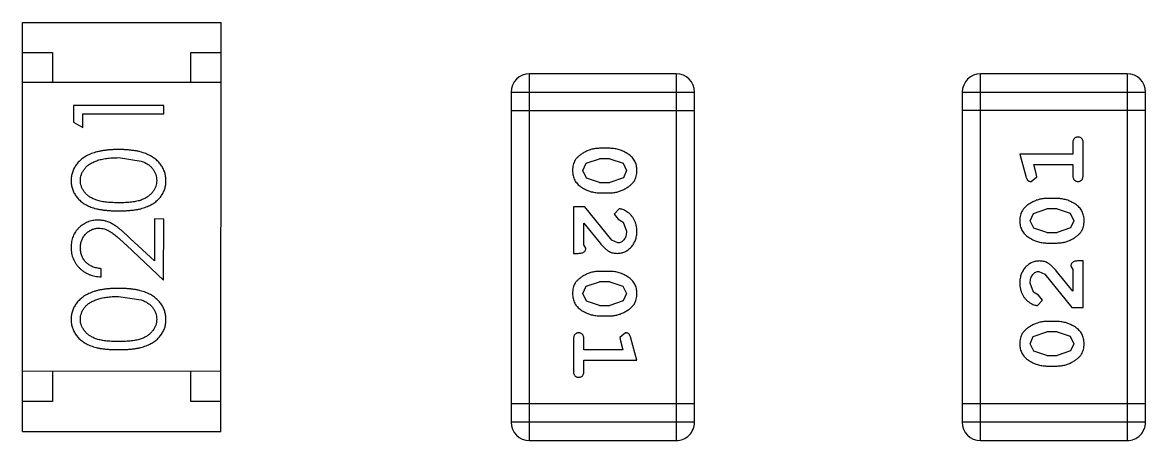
# Model space of a CAD drawing. Header units: inches. Extents: x -29 to 164, y -51 to 83.
# Drawn here: x 136.654 to 138.521, y 35.916 to 36.611 of the extents above; entities that cross this region are included whole.
import ezdxf

# ---------------------------------------------------------------- set-up
doc = ezdxf.new("R2010")
doc.units = ezdxf.units.IN
doc.header["$LTSCALE"] = 1.21
doc.header["$MEASUREMENT"] = 0
doc.layers.get('0').update_dxf_attribs({"linetype": 'CONTINUOUS'})

msp = doc.modelspace()

# ---------------------------------------------------------------- linework, layer by layer
at = {"color": 7, "linetype": 'Continuous'}
for p, q in [((136.6537, 35.9309), (136.6538, 36.6109)), ((136.6538, 36.6109), (136.9838, 36.6108)), ((136.9837, 35.9308), (136.9838, 36.6108)), ((136.6538, 36.5609), (136.7038, 36.5608)), ((136.7038, 36.5608), (136.7038, 36.5108)), ((136.9338, 36.5108), (136.9338, 36.5608)), ((136.9338, 36.5608), (136.9838, 36.5608)), ((136.9838, 36.5108), (136.6538, 36.5109)), ((137.4967, 35.9159), (137.4968, 36.5255)), ((137.7407, 36.5255), (137.4968, 36.5255)), ((137.7407, 36.5255), (137.7405, 35.9159)), ((138.2466, 35.9159), (138.2468, 36.5255)), ((138.4906, 36.5254), (138.2468, 36.5255)), ((138.4906, 36.5254), (138.4905, 35.9158)), ((137.4663, 36.495), (137.4662, 35.9464)), ((137.4663, 36.495), (137.7711, 36.495)), ((137.771, 35.9463), (137.7711, 36.495)), ((138.2163, 36.495), (138.2162, 35.9463)), ((138.2163, 36.495), (138.5211, 36.4949)), ((138.521, 35.9463), (138.5211, 36.4949)), ((136.7385, 36.4726), (136.7385, 36.4449)), ((136.8885, 36.4726), (136.7385, 36.4726)), ((136.8885, 36.4591), (136.8885, 36.4726)), ((136.7539, 36.4361), (136.7539, 36.4592)), ((136.7539, 36.4592), (136.8885, 36.4591)), ((137.4663, 36.4646), (137.7711, 36.4645)), ((138.5211, 36.4644), (138.2163, 36.4645)), ((136.7385, 36.4449), (136.7539, 36.4361)), ((137.6307, 36.4016), (137.613, 36.4016)), ((138.4001, 36.4094), (138.4001, 36.3921)), ((138.4174, 36.3575), (138.4174, 36.4094)), ((136.8135, 36.3861), (136.8512, 36.3804)), ((137.591, 36.3767), (137.6133, 36.3843)), ((137.6305, 36.3843), (137.6133, 36.3843)), ((137.6305, 36.3843), (137.6523, 36.377)), ((137.6523, 36.377), (137.6581, 36.3647)), ((138.312, 36.3921), (138.3219, 36.3555)), ((138.4001, 36.3921), (138.312, 36.3921)), ((137.5857, 36.3645), (137.591, 36.3767)), ((137.5915, 36.3522), (137.5857, 36.3645)), ((137.6581, 36.3647), (137.6528, 36.3525)), ((138.3393, 36.3598), (138.3351, 36.3748)), ((138.3351, 36.3748), (138.4001, 36.3748)), ((138.3403, 36.3544), (138.3393, 36.3598)), ((138.4001, 36.3748), (138.4001, 36.3575)), ((137.6133, 36.345), (137.5915, 36.3522)), ((137.6133, 36.345), (137.6305, 36.345)), ((137.6528, 36.3525), (137.6305, 36.345)), ((138.3311, 36.3465), (138.3403, 36.3544)), ((137.613, 36.3277), (137.6307, 36.3277)), ((137.5699, 36.3041), (137.5699, 36.227)), ((137.5888, 36.3041), (137.5699, 36.3041)), ((137.6338, 36.2491), (137.5888, 36.3041)), ((138.3744, 36.3182), (138.3566, 36.3182)), ((136.8731, 36.2842), (136.8731, 36.2144)), ((136.8885, 36.2841), (136.8731, 36.2842)), ((136.8884, 36.1822), (136.8885, 36.2841)), ((137.646, 36.3009), (137.6376, 36.2921)), ((137.6376, 36.2921), (137.6441, 36.2836)), ((137.6441, 36.2836), (137.6526, 36.2786)), ((138.3293, 36.2812), (138.3346, 36.2933)), ((138.3346, 36.2933), (138.3569, 36.3009)), ((138.3741, 36.3009), (138.3569, 36.3009)), ((138.3741, 36.3009), (138.3959, 36.2936)), ((138.3959, 36.2936), (138.4017, 36.2813)), ((137.5872, 36.2412), (137.5872, 36.2773)), ((137.5872, 36.2773), (137.6143, 36.2438)), ((137.6526, 36.2786), (137.658, 36.2638)), ((138.3351, 36.2688), (138.3293, 36.2812)), ((138.3569, 36.2615), (138.3351, 36.2688)), ((138.3964, 36.2692), (138.3741, 36.2615)), ((138.4017, 36.2813), (138.3964, 36.2692)), ((136.8731, 36.2144), (136.833, 36.2519)), ((137.6435, 36.2443), (137.6338, 36.2491)), ((138.3569, 36.2615), (138.3741, 36.2615)), ((136.8264, 36.2404), (136.8884, 36.1822)), ((137.5904, 36.2356), (137.5872, 36.2412)), ((138.3566, 36.2442), (138.3743, 36.2442)), ((137.5699, 36.227), (137.5778, 36.227)), ((138.4174, 36.2143), (138.4095, 36.2143)), ((138.4174, 36.1372), (138.4174, 36.2143)), ((136.7846, 36.188), (136.7846, 36.2015)), ((137.6307, 36.1971), (137.613, 36.1971)), ((138.3438, 36.197), (138.3535, 36.1923)), ((138.3535, 36.1923), (138.3985, 36.1372)), ((138.4001, 36.164), (138.373, 36.1976)), ((138.3969, 36.2057), (138.4001, 36.2002)), ((138.4001, 36.2002), (138.4001, 36.164)), ((137.5856, 36.16), (137.5909, 36.1722)), ((137.5909, 36.1722), (137.6132, 36.1798)), ((137.6304, 36.1798), (137.6132, 36.1798)), ((137.6304, 36.1798), (137.6522, 36.1725)), ((137.6522, 36.1725), (137.658, 36.1602)), ((138.3347, 36.1627), (138.3293, 36.1775)), ((136.8134, 36.1553), (136.8511, 36.1496)), ((137.5914, 36.1477), (137.5856, 36.16)), ((137.658, 36.1602), (137.6527, 36.148)), ((138.3432, 36.1577), (138.3347, 36.1627)), ((138.3497, 36.1492), (138.3432, 36.1577)), ((137.6132, 36.1405), (137.5914, 36.1477)), ((137.6132, 36.1405), (137.6304, 36.1405)), ((137.6527, 36.148), (137.6304, 36.1405)), ((138.3413, 36.1404), (138.3497, 36.1492)), ((138.3985, 36.1372), (138.4174, 36.1372)), ((137.6129, 36.1232), (137.6307, 36.1232)), ((138.3743, 36.1137), (138.3566, 36.1137)), ((137.5699, 36.0838), (137.5699, 36.0319)), ((137.5872, 36.0665), (137.5872, 36.0838)), ((137.6562, 36.0948), (137.647, 36.0869)), ((137.647, 36.0869), (137.648, 36.0815)), ((137.648, 36.0815), (137.6522, 36.0665)), ((137.6753, 36.0492), (137.6654, 36.0858)), ((138.3293, 36.0766), (138.3345, 36.0888)), ((138.3345, 36.0888), (138.3568, 36.0963)), ((138.374, 36.0963), (138.3568, 36.0963)), ((138.374, 36.0963), (138.3958, 36.0891)), ((138.3958, 36.0891), (138.4016, 36.0768)), ((137.6522, 36.0665), (137.5872, 36.0665)), ((138.3351, 36.0643), (138.3293, 36.0766)), ((138.3568, 36.057), (138.3351, 36.0643)), ((138.3963, 36.0647), (138.374, 36.057)), ((138.4016, 36.0768), (138.3963, 36.0647)), ((137.5872, 36.0319), (137.5872, 36.0492)), ((137.5872, 36.0492), (137.6753, 36.0492)), ((138.3568, 36.057), (138.374, 36.057)), ((136.9837, 36.0308), (136.6537, 36.0309)), ((136.7037, 36.0308), (136.7037, 35.9808)), ((136.9337, 35.9808), (136.9337, 36.0308)), ((138.3566, 36.0397), (138.3743, 36.0397)), ((136.7037, 35.9808), (136.6537, 35.9809)), ((136.9837, 35.9808), (136.9337, 35.9808)), ((137.771, 35.9768), (137.4662, 35.9769)), ((138.521, 35.9768), (138.2162, 35.9768)), ((136.6537, 35.9309), (136.9837, 35.9308)), ((137.771, 35.9463), (137.4662, 35.9464)), ((138.521, 35.9463), (138.2162, 35.9463)), ((137.4967, 35.9159), (137.7405, 35.9159)), ((138.2466, 35.9159), (138.4905, 35.9158))]:
    msp.add_line(p, q, dxfattribs=at)
for centre, start, end in [((137.4968, 36.495), 89.988, 179.988), ((137.7407, 36.495), 359.988, 89.988), ((138.2468, 36.495), 89.988, 179.988), ((138.4906, 36.4949), 359.988, 89.988), ((137.4967, 35.9464), 179.988, 269.988), ((137.7406, 35.9463), 269.988, 359.988), ((138.2466, 35.9463), 179.988, 269.988), ((138.4905, 35.9463), 269.988, 359.988)]:
    msp.add_arc(centre, 0.0305, start, end, dxfattribs=at)
for points, knots in [([(138.4088, 36.4204), (138.4082, 36.4204), (138.407, 36.4203), (138.4053, 36.4198), (138.4038, 36.419), (138.4025, 36.4178), (138.4014, 36.4163), (138.4006, 36.4143), (138.4002, 36.412), (138.4001, 36.4103), (138.4001, 36.4094)], [0, 0, 0, 0, 0.11517, 0.223509, 0.328254, 0.438012, 0.553651, 0.682263, 0.830856, 1, 1, 1, 1]), ([(138.4174, 36.4094), (138.4174, 36.4103), (138.4174, 36.412), (138.4169, 36.4143), (138.4162, 36.4163), (138.4151, 36.4178), (138.4138, 36.419), (138.4123, 36.4198), (138.4106, 36.4203), (138.4094, 36.4204), (138.4088, 36.4204)], [0, 0, 0, 0, 0.169012, 0.317488, 0.445429, 0.560977, 0.67065, 0.776666, 0.88492, 1, 1, 1, 1]), ([(136.8135, 36.3995), (136.8112, 36.3995), (136.8068, 36.3995), (136.8002, 36.3992), (136.794, 36.3986), (136.7881, 36.3979), (136.7827, 36.3969), (136.7775, 36.3958), (136.7728, 36.3944), (136.7684, 36.3928), (136.7643, 36.391), (136.7604, 36.3891), (136.7569, 36.3869), (136.7536, 36.3847), (136.7506, 36.3823), (136.7478, 36.3797), (136.7453, 36.377), (136.743, 36.3741), (136.741, 36.3711), (136.7393, 36.3681), (136.7379, 36.3649), (136.7367, 36.3616), (136.7358, 36.3583), (136.7351, 36.3549), (136.7347, 36.3514), (136.7347, 36.349), (136.7346, 36.3478)], [0, 0, 0, 0, 0.065278, 0.127205, 0.186168, 0.241675, 0.294115, 0.343609, 0.390387, 0.434463, 0.476646, 0.517002, 0.555936, 0.593716, 0.630057, 0.665601, 0.700745, 0.734917, 0.768681, 0.802087, 0.834849, 0.867433, 0.900138, 0.932806, 0.966212, 1, 1, 1, 1]), ([(136.8923, 36.3478), (136.8923, 36.349), (136.8923, 36.3513), (136.8918, 36.3548), (136.8912, 36.3583), (136.8902, 36.3616), (136.889, 36.3649), (136.8876, 36.3681), (136.8858, 36.3712), (136.8839, 36.3742), (136.8816, 36.3771), (136.8791, 36.3798), (136.8763, 36.3824), (136.8732, 36.3848), (136.8699, 36.3871), (136.8664, 36.3891), (136.8626, 36.3911), (136.8585, 36.3928), (136.8541, 36.3945), (136.8494, 36.3958), (136.8443, 36.397), (136.8388, 36.3979), (136.833, 36.3986), (136.8268, 36.3992), (136.8203, 36.3995), (136.8158, 36.3995), (136.8135, 36.3995)], [0, 0, 0, 0, 0.033824, 0.067298, 0.10028, 0.133019, 0.165736, 0.198792, 0.232372, 0.266409, 0.301016, 0.336196, 0.371972, 0.408574, 0.446394, 0.485225, 0.525372, 0.567224, 0.611081, 0.65775, 0.70702, 0.759235, 0.814484, 0.873227, 0.934937, 1, 1, 1, 1]), ([(137.613, 36.4016), (137.6119, 36.4016), (137.6098, 36.4016), (137.6066, 36.4012), (137.6035, 36.4008), (137.6004, 36.4001), (137.5974, 36.3992), (137.5944, 36.3981), (137.5914, 36.3968), (137.5885, 36.3953), (137.5858, 36.3938), (137.5832, 36.3921), (137.5809, 36.3905), (137.5788, 36.3888), (137.577, 36.3871), (137.5753, 36.3854), (137.5739, 36.3837), (137.5723, 36.3813), (137.5707, 36.3782), (137.5694, 36.374), (137.5685, 36.3694), (137.5684, 36.3662), (137.5684, 36.3646)], [0, 0, 0, 0, 0.049886, 0.09882, 0.148132, 0.19689, 0.246038, 0.295176, 0.345305, 0.395692, 0.445312, 0.491875, 0.535813, 0.577009, 0.616081, 0.652689, 0.687585, 0.720206, 0.785062, 0.85223, 0.923759, 1, 1, 1, 1]), ([(137.6754, 36.3648), (137.6753, 36.3662), (137.6752, 36.369), (137.6745, 36.3731), (137.6734, 36.377), (137.6718, 36.3805), (137.6698, 36.3838), (137.6673, 36.3869), (137.6643, 36.3897), (137.6609, 36.3921), (137.6573, 36.3943), (137.6536, 36.3963), (137.6499, 36.3979), (137.6462, 36.3993), (137.6424, 36.4003), (137.6385, 36.4011), (137.6347, 36.4015), (137.6321, 36.4016), (137.6307, 36.4016)], [0, 0, 0, 0, 0.06692, 0.130834, 0.19258, 0.252759, 0.312631, 0.373411, 0.436359, 0.501894, 0.568244, 0.632472, 0.69556, 0.757163, 0.818592, 0.878885, 0.939235, 1, 1, 1, 1]), ([(136.75, 36.3482), (136.7501, 36.3499), (136.7503, 36.3532), (136.7515, 36.358), (136.7537, 36.3627), (136.756, 36.3664), (136.7583, 36.3693), (136.7603, 36.3713), (136.7625, 36.3733), (136.765, 36.3751), (136.7677, 36.3768), (136.7707, 36.3783), (136.7738, 36.3798), (136.7773, 36.3811), (136.7809, 36.3823), (136.7848, 36.3833), (136.789, 36.3841), (136.7934, 36.3849), (136.7981, 36.3854), (136.803, 36.3858), (136.8082, 36.386), (136.8117, 36.3861), (136.8135, 36.3861)], [0, 0, 0, 0, 0.059689, 0.119507, 0.181075, 0.246162, 0.279894, 0.314468, 0.350403, 0.387474, 0.426147, 0.466624, 0.508745, 0.553328, 0.600058, 0.649177, 0.700552, 0.754894, 0.811825, 0.871514, 0.934319, 1, 1, 1, 1]), ([(136.8512, 36.3804), (136.8522, 36.38), (136.8543, 36.3793), (136.8572, 36.3779), (136.8599, 36.3765), (136.8625, 36.3749), (136.8648, 36.3731), (136.8669, 36.3713), (136.8688, 36.3692), (136.8711, 36.3664), (136.8734, 36.3628), (136.8754, 36.358), (136.8767, 36.3532), (136.8769, 36.3499), (136.8769, 36.3482)], [0, 0, 0, 0, 0.075949, 0.148549, 0.218996, 0.286119, 0.351826, 0.416074, 0.478265, 0.540325, 0.660405, 0.774606, 0.887187, 1, 1, 1, 1]), ([(137.5684, 36.3646), (137.5684, 36.3631), (137.5685, 36.3603), (137.5692, 36.3562), (137.5703, 36.3524), (137.5719, 36.3488), (137.5739, 36.3455), (137.5765, 36.3424), (137.5794, 36.3396), (137.5828, 36.3372), (137.5864, 36.335), (137.5901, 36.333), (137.5938, 36.3314), (137.5975, 36.33), (137.6013, 36.329), (137.6052, 36.3282), (137.6091, 36.3278), (137.6117, 36.3277), (137.613, 36.3277)], [0, 0, 0, 0, 0.067217, 0.131051, 0.19272, 0.252824, 0.312745, 0.373449, 0.436041, 0.501494, 0.567761, 0.632087, 0.695096, 0.757109, 0.817993, 0.878657, 0.939311, 1, 1, 1, 1]), ([(137.6307, 36.3277), (137.6318, 36.3277), (137.634, 36.3277), (137.6371, 36.328), (137.6403, 36.3286), (137.6434, 36.3292), (137.6464, 36.3301), (137.6494, 36.3313), (137.6524, 36.3325), (137.6553, 36.334), (137.658, 36.3356), (137.6606, 36.3373), (137.6629, 36.3389), (137.665, 36.3406), (137.6669, 36.3423), (137.6685, 36.344), (137.6699, 36.3458), (137.6715, 36.3481), (137.6731, 36.3513), (137.6744, 36.3555), (137.6752, 36.36), (137.6753, 36.3632), (137.6754, 36.3648)], [0, 0, 0, 0, 0.049855, 0.099516, 0.148482, 0.19758, 0.246804, 0.296268, 0.346517, 0.397047, 0.446826, 0.49336, 0.537801, 0.579207, 0.617974, 0.654833, 0.689171, 0.722088, 0.786392, 0.853518, 0.924186, 1, 1, 1, 1]), ([(136.7346, 36.3478), (136.7347, 36.3466), (136.7347, 36.3443), (136.7351, 36.3408), (136.7357, 36.3375), (136.7367, 36.3342), (136.7379, 36.3309), (136.7393, 36.3278), (136.741, 36.3248), (136.743, 36.3218), (136.7452, 36.319), (136.7476, 36.3164), (136.7504, 36.3139), (136.7533, 36.3116), (136.7565, 36.3094), (136.76, 36.3074), (136.7637, 36.3056), (136.7676, 36.3039), (136.7719, 36.3024), (136.7766, 36.3011), (136.7818, 36.3), (136.7873, 36.2992), (136.7933, 36.2985), (136.7996, 36.298), (136.8065, 36.2977), (136.8111, 36.2976), (136.8135, 36.2976)], [0, 0, 0, 0, 0.033742, 0.066533, 0.099153, 0.13154, 0.164087, 0.196563, 0.229707, 0.263315, 0.297504, 0.331686, 0.366482, 0.4021, 0.438958, 0.476748, 0.515985, 0.556589, 0.599519, 0.645765, 0.695487, 0.748721, 0.805687, 0.866754, 0.931405, 1, 1, 1, 1]), ([(136.8135, 36.3111), (136.8115, 36.3111), (136.8075, 36.3111), (136.8019, 36.3114), (136.7966, 36.3117), (136.7917, 36.3122), (136.7872, 36.3128), (136.783, 36.3137), (136.7793, 36.3146), (136.7759, 36.3157), (136.7728, 36.3169), (136.7699, 36.3183), (136.7672, 36.3198), (136.7646, 36.3214), (136.7623, 36.3231), (136.7602, 36.325), (136.7582, 36.327), (136.756, 36.3299), (136.7536, 36.3337), (136.7515, 36.3384), (136.7503, 36.3433), (136.7501, 36.3466), (136.75, 36.3482)], [0, 0, 0, 0, 0.073302, 0.142286, 0.206253, 0.266017, 0.321612, 0.372532, 0.419497, 0.462398, 0.502825, 0.541489, 0.579034, 0.615143, 0.650298, 0.684912, 0.718701, 0.752189, 0.817245, 0.879117, 0.939613, 1, 1, 1, 1]), ([(136.8769, 36.3482), (136.8769, 36.3466), (136.8767, 36.3433), (136.8754, 36.3384), (136.8733, 36.3336), (136.8709, 36.3299), (136.8686, 36.327), (136.8667, 36.325), (136.8646, 36.3231), (136.8622, 36.3213), (136.8597, 36.3197), (136.857, 36.3182), (136.8541, 36.3169), (136.851, 36.3156), (136.8476, 36.3145), (136.8438, 36.3136), (136.8397, 36.3128), (136.8352, 36.3122), (136.8303, 36.3117), (136.825, 36.3114), (136.8194, 36.3111), (136.8155, 36.3111), (136.8135, 36.3111)], [0, 0, 0, 0, 0.060034, 0.120278, 0.182348, 0.247919, 0.281641, 0.315701, 0.350322, 0.385703, 0.421819, 0.459196, 0.497866, 0.538301, 0.58121, 0.628183, 0.679403, 0.734699, 0.794074, 0.858416, 0.927049, 1, 1, 1, 1]), ([(136.8135, 36.2976), (136.8159, 36.2976), (136.8206, 36.2977), (136.8273, 36.298), (136.8337, 36.2985), (136.8396, 36.2992), (136.8452, 36.3001), (136.8503, 36.3011), (136.855, 36.3025), (136.8594, 36.304), (136.8634, 36.3057), (136.8671, 36.3075), (136.8705, 36.3095), (136.8737, 36.3117), (136.8767, 36.314), (136.8795, 36.3165), (136.8819, 36.3191), (136.8841, 36.3219), (136.886, 36.3249), (136.8877, 36.3279), (136.8892, 36.331), (136.8903, 36.3342), (136.8912, 36.3374), (136.8919, 36.3408), (136.8923, 36.3442), (136.8923, 36.3466), (136.8923, 36.3478)], [0, 0, 0, 0, 0.068113, 0.132564, 0.193427, 0.250218, 0.303569, 0.353576, 0.400235, 0.443586, 0.484619, 0.524292, 0.56238, 0.599049, 0.63494, 0.669782, 0.704009, 0.737842, 0.771098, 0.803896, 0.836415, 0.868639, 0.900715, 0.933378, 0.966213, 1, 1, 1, 1]), ([(138.3219, 36.3555), (138.3221, 36.3547), (138.3226, 36.3531), (138.3235, 36.351), (138.3244, 36.3494), (138.3254, 36.3482), (138.3266, 36.3474), (138.3279, 36.3469), (138.3294, 36.3465), (138.3305, 36.3465), (138.3311, 36.3465)], [0, 0, 0, 0, 0.187321, 0.344927, 0.475328, 0.579604, 0.674244, 0.773631, 0.882025, 1, 1, 1, 1]), ([(138.4001, 36.3575), (138.4001, 36.3566), (138.4002, 36.3549), (138.4006, 36.3526), (138.4014, 36.3506), (138.4024, 36.3491), (138.4038, 36.3479), (138.4053, 36.3471), (138.407, 36.3466), (138.4081, 36.3465), (138.4088, 36.3465)], [0, 0, 0, 0, 0.169102, 0.317658, 0.446239, 0.563118, 0.671828, 0.776546, 0.884858, 1, 1, 1, 1]), ([(138.4088, 36.3465), (138.4094, 36.3465), (138.4106, 36.3466), (138.4122, 36.3471), (138.4137, 36.3479), (138.4151, 36.3491), (138.4162, 36.3506), (138.4169, 36.3526), (138.4173, 36.3549), (138.4174, 36.3566), (138.4174, 36.3575)], [0, 0, 0, 0, 0.115051, 0.223278, 0.329269, 0.437893, 0.554681, 0.682591, 0.83103, 1, 1, 1, 1]), ([(138.3566, 36.3182), (138.3555, 36.3181), (138.3534, 36.3181), (138.3502, 36.3178), (138.3471, 36.3173), (138.344, 36.3166), (138.3409, 36.3157), (138.3379, 36.3146), (138.3349, 36.3133), (138.3321, 36.3118), (138.3293, 36.3102), (138.3268, 36.3086), (138.3245, 36.3069), (138.3223, 36.3052), (138.3205, 36.3035), (138.3188, 36.3018), (138.3174, 36.3001), (138.3159, 36.2977), (138.3143, 36.2945), (138.3129, 36.2904), (138.3121, 36.2858), (138.312, 36.2827), (138.312, 36.281)], [0, 0, 0, 0, 0.049855, 0.099516, 0.148482, 0.19758, 0.246804, 0.296268, 0.346517, 0.397047, 0.446826, 0.49336, 0.537801, 0.579207, 0.617974, 0.654833, 0.689171, 0.722088, 0.786392, 0.853518, 0.924186, 1, 1, 1, 1]), ([(138.419, 36.2813), (138.4189, 36.2827), (138.4189, 36.2855), (138.4181, 36.2896), (138.417, 36.2934), (138.4154, 36.297), (138.4134, 36.3004), (138.4109, 36.3034), (138.4079, 36.3062), (138.4046, 36.3087), (138.401, 36.3108), (138.3973, 36.3128), (138.3936, 36.3145), (138.3898, 36.3158), (138.386, 36.3168), (138.3822, 36.3176), (138.3783, 36.3181), (138.3757, 36.3181), (138.3744, 36.3182)], [0, 0, 0, 0, 0.067217, 0.131051, 0.19272, 0.252824, 0.312745, 0.373449, 0.436041, 0.501494, 0.567761, 0.632087, 0.695096, 0.757109, 0.817993, 0.878657, 0.939311, 1, 1, 1, 1]), ([(137.6753, 36.2636), (137.6753, 36.2653), (137.6752, 36.2687), (137.6743, 36.2736), (137.6729, 36.2784), (137.6709, 36.2829), (137.6685, 36.287), (137.6656, 36.2907), (137.6623, 36.2938), (137.6588, 36.2963), (137.6552, 36.2983), (137.6519, 36.2998), (137.6489, 36.3007), (137.6469, 36.3009), (137.646, 36.3009)], [0, 0, 0, 0, 0.098286, 0.193983, 0.289056, 0.384352, 0.477435, 0.566197, 0.652355, 0.737986, 0.818188, 0.887401, 0.94802, 1, 1, 1, 1]), ([(136.7792, 36.2822), (136.7777, 36.2822), (136.7748, 36.2821), (136.7705, 36.2815), (136.7663, 36.2805), (136.7623, 36.2792), (136.7585, 36.2774), (136.7548, 36.2752), (136.7512, 36.2727), (136.7479, 36.2698), (136.7447, 36.2666), (136.742, 36.263), (136.7397, 36.2593), (136.7378, 36.2553), (136.7364, 36.251), (136.7354, 36.2465), (136.7347, 36.2418), (136.7346, 36.2386), (136.7346, 36.2369)], [0, 0, 0, 0, 0.06271, 0.123347, 0.183401, 0.242828, 0.302097, 0.36242, 0.423725, 0.487032, 0.550491, 0.612709, 0.674265, 0.73617, 0.799211, 0.863483, 0.930525, 1, 1, 1, 1]), ([(136.75, 36.2363), (136.75, 36.2374), (136.7501, 36.2396), (136.7505, 36.2428), (136.7512, 36.2459), (136.7522, 36.2489), (136.7535, 36.2517), (136.755, 36.2544), (136.7569, 36.257), (136.7589, 36.2594), (136.7612, 36.2616), (136.7637, 36.2635), (136.7662, 36.2651), (136.7688, 36.2665), (136.7716, 36.2675), (136.7744, 36.2682), (136.7774, 36.2687), (136.7794, 36.2688), (136.7804, 36.2688)], [0, 0, 0, 0, 0.068027, 0.133505, 0.19695, 0.26027, 0.322741, 0.384982, 0.448465, 0.513424, 0.578224, 0.640011, 0.700094, 0.760067, 0.819012, 0.877878, 0.938035, 1, 1, 1, 1]), ([(136.833, 36.2519), (136.8315, 36.2533), (136.8285, 36.2561), (136.8242, 36.26), (136.82, 36.2636), (136.8162, 36.2668), (136.8125, 36.2697), (136.8091, 36.2721), (136.806, 36.2742), (136.8022, 36.2766), (136.7974, 36.2789), (136.7915, 36.2808), (136.7854, 36.282), (136.7813, 36.2822), (136.7792, 36.2822)], [0, 0, 0, 0, 0.09953, 0.192079, 0.277712, 0.357454, 0.429648, 0.495771, 0.555538, 0.608657, 0.707578, 0.804328, 0.901298, 1, 1, 1, 1]), ([(136.7804, 36.2688), (136.782, 36.2687), (136.7853, 36.2686), (136.7901, 36.2676), (136.7947, 36.2659), (136.7985, 36.2639), (136.8016, 36.2618), (136.8043, 36.2599), (136.8072, 36.2576), (136.8105, 36.2549), (136.8141, 36.2519), (136.8179, 36.2484), (136.8221, 36.2446), (136.8249, 36.2418), (136.8264, 36.2404)], [0, 0, 0, 0, 0.088014, 0.174976, 0.2638, 0.355443, 0.406413, 0.465519, 0.533076, 0.609353, 0.693899, 0.787171, 0.889197, 1, 1, 1, 1]), ([(138.312, 36.281), (138.312, 36.2796), (138.3121, 36.2768), (138.3128, 36.2727), (138.3139, 36.2689), (138.3155, 36.2653), (138.3176, 36.262), (138.3201, 36.2589), (138.3231, 36.2562), (138.3265, 36.2537), (138.33, 36.2515), (138.3337, 36.2496), (138.3374, 36.2479), (138.3412, 36.2466), (138.345, 36.2455), (138.3488, 36.2448), (138.3527, 36.2443), (138.3553, 36.2443), (138.3566, 36.2442)], [0, 0, 0, 0, 0.06692, 0.130834, 0.19258, 0.252759, 0.312631, 0.373411, 0.436359, 0.501894, 0.568244, 0.632472, 0.69556, 0.757163, 0.818592, 0.878885, 0.939235, 1, 1, 1, 1]), ([(138.3743, 36.2442), (138.3754, 36.2442), (138.3775, 36.2443), (138.3807, 36.2446), (138.3839, 36.2451), (138.3869, 36.2458), (138.39, 36.2466), (138.393, 36.2478), (138.396, 36.249), (138.3988, 36.2505), (138.4016, 36.2521), (138.4041, 36.2537), (138.4064, 36.2554), (138.4085, 36.257), (138.4104, 36.2587), (138.4121, 36.2604), (138.4135, 36.2621), (138.4151, 36.2645), (138.4167, 36.2677), (138.418, 36.2719), (138.4188, 36.2764), (138.4189, 36.2796), (138.419, 36.2813)], [0, 0, 0, 0, 0.049886, 0.09882, 0.148132, 0.19689, 0.246038, 0.295176, 0.345305, 0.395692, 0.445312, 0.491875, 0.535813, 0.577009, 0.616081, 0.652689, 0.687585, 0.720206, 0.785062, 0.85223, 0.923759, 1, 1, 1, 1]), ([(137.6426, 36.227), (137.6437, 36.227), (137.6459, 36.2271), (137.6491, 36.2276), (137.6522, 36.2284), (137.6552, 36.2295), (137.658, 36.231), (137.6608, 36.2328), (137.6633, 36.2349), (137.6658, 36.2372), (137.668, 36.2399), (137.67, 36.2427), (137.6716, 36.2458), (137.673, 36.249), (137.674, 36.2524), (137.6748, 36.256), (137.6752, 36.2598), (137.6753, 36.2623), (137.6753, 36.2636)], [0, 0, 0, 0, 0.060981, 0.120256, 0.178148, 0.236115, 0.293993, 0.352864, 0.413358, 0.476056, 0.539296, 0.602396, 0.665116, 0.728325, 0.792919, 0.859317, 0.928302, 1, 1, 1, 1]), ([(137.658, 36.2638), (137.658, 36.2624), (137.6579, 36.2597), (137.657, 36.2559), (137.6557, 36.2525), (137.6537, 36.2496), (137.6515, 36.2473), (137.649, 36.2455), (137.6463, 36.2445), (137.6444, 36.2444), (137.6435, 36.2443)], [0, 0, 0, 0, 0.156344, 0.299348, 0.4327, 0.561, 0.682299, 0.791883, 0.89611, 1, 1, 1, 1]), ([(136.7346, 36.2369), (136.7346, 36.2353), (136.7347, 36.232), (136.7354, 36.2271), (136.7365, 36.2225), (136.738, 36.2181), (136.74, 36.2139), (136.7425, 36.2099), (136.7453, 36.206), (136.7486, 36.2025), (136.7522, 36.1992), (136.7561, 36.1963), (136.7603, 36.1939), (136.7647, 36.1919), (136.7693, 36.1902), (136.7742, 36.1891), (136.7793, 36.1883), (136.7828, 36.1881), (136.7846, 36.188)], [0, 0, 0, 0, 0.06445, 0.126725, 0.187421, 0.247417, 0.306749, 0.366595, 0.427749, 0.490235, 0.553031, 0.614805, 0.676505, 0.738096, 0.801021, 0.864897, 0.931209, 1, 1, 1, 1]), ([(136.7846, 36.2015), (136.7833, 36.2016), (136.7807, 36.2019), (136.7769, 36.2026), (136.7733, 36.2035), (136.77, 36.2048), (136.7669, 36.2063), (136.7641, 36.208), (136.7614, 36.21), (136.7591, 36.2123), (136.7569, 36.2148), (136.7551, 36.2174), (136.7535, 36.2202), (136.7522, 36.2231), (136.7512, 36.2262), (136.7505, 36.2294), (136.7501, 36.2328), (136.75, 36.2351), (136.75, 36.2363)], [0, 0, 0, 0, 0.073648, 0.143686, 0.210962, 0.275557, 0.338064, 0.399311, 0.4594, 0.51934, 0.579024, 0.637809, 0.695959, 0.754122, 0.813113, 0.873453, 0.935561, 1, 1, 1, 1]), ([(137.5778, 36.227), (137.5789, 36.227), (137.5808, 36.2271), (137.5835, 36.2275), (137.5858, 36.2282), (137.5875, 36.2292), (137.5888, 36.2305), (137.5897, 36.2321), (137.5903, 36.2338), (137.5903, 36.235), (137.5904, 36.2356)], [0, 0, 0, 0, 0.1844, 0.34094, 0.473574, 0.586824, 0.690029, 0.789175, 0.890445, 1, 1, 1, 1]), ([(137.6143, 36.2438), (137.615, 36.2429), (137.6165, 36.2412), (137.6187, 36.2388), (137.6209, 36.2367), (137.6228, 36.2348), (137.6247, 36.2332), (137.6265, 36.2319), (137.6281, 36.2307), (137.6302, 36.2296), (137.6327, 36.2285), (137.6359, 36.2276), (137.6392, 36.2271), (137.6414, 36.227), (137.6426, 36.227)], [0, 0, 0, 0, 0.103002, 0.197728, 0.285279, 0.365235, 0.437224, 0.502446, 0.560545, 0.611446, 0.707576, 0.80349, 0.900532, 1, 1, 1, 1]), ([(138.3447, 36.2143), (138.3436, 36.2143), (138.3414, 36.2142), (138.3382, 36.2138), (138.3351, 36.2129), (138.3321, 36.2118), (138.3293, 36.2104), (138.3265, 36.2086), (138.324, 36.2065), (138.3215, 36.2041), (138.3193, 36.2014), (138.3173, 36.1986), (138.3157, 36.1955), (138.3143, 36.1923), (138.3133, 36.1889), (138.3125, 36.1853), (138.3121, 36.1816), (138.312, 36.179), (138.312, 36.1777)], [0, 0, 0, 0, 0.060981, 0.120256, 0.178148, 0.236115, 0.293993, 0.352864, 0.413358, 0.476056, 0.539296, 0.602396, 0.665116, 0.728325, 0.792919, 0.859317, 0.928302, 1, 1, 1, 1]), ([(138.373, 36.1976), (138.3723, 36.1985), (138.3708, 36.2001), (138.3686, 36.2025), (138.3664, 36.2046), (138.3645, 36.2065), (138.3626, 36.2081), (138.3608, 36.2095), (138.3592, 36.2106), (138.3571, 36.2117), (138.3546, 36.2128), (138.3514, 36.2137), (138.3481, 36.2142), (138.3459, 36.2143), (138.3447, 36.2143)], [0, 0, 0, 0, 0.103002, 0.197728, 0.285279, 0.365235, 0.437224, 0.502446, 0.560545, 0.611446, 0.707576, 0.80349, 0.900532, 1, 1, 1, 1]), ([(138.4095, 36.2143), (138.4084, 36.2143), (138.4065, 36.2143), (138.4038, 36.2138), (138.4015, 36.2132), (138.3998, 36.2121), (138.3985, 36.2108), (138.3976, 36.2093), (138.397, 36.2075), (138.397, 36.2063), (138.3969, 36.2057)], [0, 0, 0, 0, 0.1844, 0.34094, 0.473574, 0.586824, 0.690029, 0.789175, 0.890445, 1, 1, 1, 1]), ([(137.613, 36.1971), (137.6119, 36.1971), (137.6098, 36.197), (137.6066, 36.1967), (137.6035, 36.1963), (137.6004, 36.1956), (137.5973, 36.1947), (137.5943, 36.1935), (137.5914, 36.1923), (137.5885, 36.1908), (137.5857, 36.1892), (137.5832, 36.1876), (137.5809, 36.186), (137.5788, 36.1843), (137.5769, 36.1826), (137.5752, 36.1809), (137.5738, 36.1792), (137.5722, 36.1768), (137.5706, 36.1737), (137.5693, 36.1695), (137.5685, 36.1649), (137.5684, 36.1617), (137.5683, 36.1601)], [0, 0, 0, 0, 0.049886, 0.09882, 0.148132, 0.19689, 0.246038, 0.295176, 0.345305, 0.395692, 0.445312, 0.491875, 0.535813, 0.577009, 0.616081, 0.652689, 0.687585, 0.720206, 0.785062, 0.85223, 0.923759, 1, 1, 1, 1]), ([(137.6753, 36.1603), (137.6753, 36.1617), (137.6752, 36.1645), (137.6745, 36.1686), (137.6734, 36.1725), (137.6718, 36.176), (137.6697, 36.1793), (137.6672, 36.1824), (137.6642, 36.1852), (137.6609, 36.1876), (137.6573, 36.1898), (137.6536, 36.1918), (137.6499, 36.1934), (137.6461, 36.1947), (137.6423, 36.1958), (137.6385, 36.1965), (137.6346, 36.197), (137.632, 36.1971), (137.6307, 36.1971)], [0, 0, 0, 0, 0.06692, 0.130834, 0.19258, 0.252759, 0.312631, 0.373411, 0.436359, 0.501894, 0.568244, 0.632472, 0.69556, 0.757163, 0.818592, 0.878885, 0.939235, 1, 1, 1, 1]), ([(138.3293, 36.1775), (138.3293, 36.179), (138.3294, 36.1816), (138.3303, 36.1855), (138.3316, 36.1888), (138.3336, 36.1917), (138.3358, 36.194), (138.3383, 36.1958), (138.341, 36.1968), (138.3429, 36.197), (138.3438, 36.197)], [0, 0, 0, 0, 0.156344, 0.299348, 0.4327, 0.561, 0.682299, 0.791883, 0.89611, 1, 1, 1, 1]), ([(138.312, 36.1777), (138.312, 36.176), (138.3121, 36.1726), (138.313, 36.1677), (138.3144, 36.1629), (138.3164, 36.1584), (138.3188, 36.1543), (138.3217, 36.1506), (138.325, 36.1475), (138.3285, 36.145), (138.3321, 36.143), (138.3354, 36.1415), (138.3384, 36.1406), (138.3404, 36.1405), (138.3413, 36.1404)], [0, 0, 0, 0, 0.098286, 0.193983, 0.289056, 0.384352, 0.477435, 0.566197, 0.652355, 0.737986, 0.818188, 0.887401, 0.94802, 1, 1, 1, 1]), ([(136.8135, 36.1688), (136.8112, 36.1688), (136.8067, 36.1687), (136.8001, 36.1684), (136.7939, 36.1679), (136.7881, 36.1671), (136.7826, 36.1662), (136.7775, 36.165), (136.7727, 36.1636), (136.7683, 36.162), (136.7642, 36.1602), (136.7604, 36.1583), (136.7568, 36.1562), (136.7535, 36.1539), (136.7505, 36.1515), (136.7477, 36.1489), (136.7452, 36.1462), (136.743, 36.1433), (136.741, 36.1404), (136.7393, 36.1373), (136.7378, 36.1341), (136.7367, 36.1309), (136.7357, 36.1275), (136.735, 36.1241), (136.7346, 36.1206), (136.7346, 36.1182), (136.7346, 36.117)], [0, 0, 0, 0, 0.065278, 0.127205, 0.186168, 0.241675, 0.294115, 0.343609, 0.390387, 0.434463, 0.476646, 0.517002, 0.555936, 0.593716, 0.630057, 0.665601, 0.700745, 0.734917, 0.768681, 0.802087, 0.834849, 0.867433, 0.900138, 0.932806, 0.966212, 1, 1, 1, 1]), ([(136.75, 36.1175), (136.7501, 36.1191), (136.7502, 36.1224), (136.7515, 36.1272), (136.7536, 36.1319), (136.756, 36.1357), (136.7582, 36.1385), (136.7603, 36.1406), (136.7625, 36.1425), (136.765, 36.1443), (136.7677, 36.146), (136.7706, 36.1476), (136.7738, 36.149), (136.7772, 36.1503), (136.7809, 36.1515), (136.7848, 36.1526), (136.789, 36.1534), (136.7934, 36.1541), (136.798, 36.1546), (136.8029, 36.1551), (136.8081, 36.1553), (136.8116, 36.1553), (136.8134, 36.1553)], [0, 0, 0, 0, 0.059689, 0.119507, 0.181075, 0.246162, 0.279894, 0.314468, 0.350403, 0.387474, 0.426147, 0.466624, 0.508745, 0.553328, 0.600058, 0.649177, 0.700552, 0.754894, 0.811825, 0.871514, 0.934319, 1, 1, 1, 1]), ([(136.8923, 36.117), (136.8923, 36.1182), (136.8922, 36.1206), (136.8918, 36.1241), (136.8911, 36.1275), (136.8902, 36.1309), (136.889, 36.1341), (136.8875, 36.1373), (136.8858, 36.1404), (136.8838, 36.1434), (136.8816, 36.1463), (136.879, 36.149), (136.8763, 36.1516), (136.8732, 36.154), (136.8699, 36.1563), (136.8663, 36.1584), (136.8625, 36.1603), (136.8585, 36.1621), (136.8541, 36.1637), (136.8493, 36.165), (136.8442, 36.1662), (136.8388, 36.1672), (136.833, 36.1679), (136.8268, 36.1684), (136.8203, 36.1687), (136.8158, 36.1688), (136.8135, 36.1688)], [0, 0, 0, 0, 0.033824, 0.067298, 0.10028, 0.133019, 0.165736, 0.198792, 0.232372, 0.266409, 0.301016, 0.336196, 0.371972, 0.408574, 0.446394, 0.485225, 0.525372, 0.567224, 0.611081, 0.65775, 0.70702, 0.759235, 0.814484, 0.873227, 0.934937, 1, 1, 1, 1]), ([(137.5683, 36.1601), (137.5684, 36.1586), (137.5684, 36.1558), (137.5692, 36.1517), (137.5703, 36.1479), (137.5719, 36.1443), (137.5739, 36.141), (137.5764, 36.1379), (137.5794, 36.1351), (137.5827, 36.1327), (137.5863, 36.1305), (137.59, 36.1285), (137.5937, 36.1269), (137.5975, 36.1255), (137.6013, 36.1245), (137.6051, 36.1237), (137.609, 36.1232), (137.6116, 36.1232), (137.6129, 36.1232)], [0, 0, 0, 0, 0.067217, 0.131051, 0.19272, 0.252824, 0.312745, 0.373449, 0.436041, 0.501494, 0.567761, 0.632087, 0.695096, 0.757109, 0.817993, 0.878657, 0.939311, 1, 1, 1, 1]), ([(137.6307, 36.1232), (137.6318, 36.1232), (137.6339, 36.1232), (137.6371, 36.1235), (137.6402, 36.124), (137.6433, 36.1247), (137.6464, 36.1256), (137.6494, 36.1267), (137.6524, 36.128), (137.6552, 36.1295), (137.658, 36.1311), (137.6605, 36.1328), (137.6629, 36.1344), (137.665, 36.1361), (137.6668, 36.1378), (137.6685, 36.1395), (137.6699, 36.1412), (137.6715, 36.1436), (137.6731, 36.1468), (137.6744, 36.1509), (137.6752, 36.1555), (137.6753, 36.1587), (137.6753, 36.1603)], [0, 0, 0, 0, 0.049855, 0.099516, 0.148482, 0.19758, 0.246804, 0.296268, 0.346517, 0.397047, 0.446826, 0.49336, 0.537801, 0.579207, 0.617974, 0.654833, 0.689171, 0.722088, 0.786392, 0.853518, 0.924186, 1, 1, 1, 1]), ([(136.8511, 36.1496), (136.8522, 36.1492), (136.8542, 36.1485), (136.8572, 36.1472), (136.8599, 36.1457), (136.8624, 36.1441), (136.8647, 36.1423), (136.8669, 36.1405), (136.8688, 36.1385), (136.871, 36.1357), (136.8734, 36.132), (136.8754, 36.1273), (136.8767, 36.1224), (136.8768, 36.1191), (136.8769, 36.1174)], [0, 0, 0, 0, 0.075949, 0.148549, 0.218996, 0.286119, 0.351826, 0.416074, 0.478265, 0.540325, 0.660405, 0.774606, 0.887187, 1, 1, 1, 1]), ([(136.7346, 36.117), (136.7346, 36.1158), (136.7346, 36.1135), (136.7351, 36.1101), (136.7357, 36.1067), (136.7367, 36.1034), (136.7378, 36.1002), (136.7393, 36.0971), (136.741, 36.094), (136.7429, 36.0911), (136.7452, 36.0883), (136.7476, 36.0856), (136.7503, 36.0831), (136.7533, 36.0808), (136.7565, 36.0787), (136.7599, 36.0766), (136.7636, 36.0748), (136.7676, 36.0731), (136.7719, 36.0717), (136.7766, 36.0704), (136.7817, 36.0692), (136.7873, 36.0684), (136.7932, 36.0677), (136.7996, 36.0672), (136.8064, 36.0669), (136.8111, 36.0669), (136.8135, 36.0669)], [0, 0, 0, 0, 0.033742, 0.066533, 0.099153, 0.13154, 0.164087, 0.196563, 0.229707, 0.263315, 0.297504, 0.331686, 0.366482, 0.4021, 0.438958, 0.476748, 0.515985, 0.556589, 0.599519, 0.645765, 0.695487, 0.748721, 0.805687, 0.866754, 0.931405, 1, 1, 1, 1]), ([(136.8134, 36.0803), (136.8114, 36.0803), (136.8075, 36.0803), (136.8018, 36.0806), (136.7966, 36.0809), (136.7917, 36.0815), (136.7871, 36.0821), (136.783, 36.0829), (136.7792, 36.0838), (136.7758, 36.0849), (136.7727, 36.0861), (136.7698, 36.0875), (136.7671, 36.089), (136.7646, 36.0906), (136.7623, 36.0924), (136.7601, 36.0943), (136.7582, 36.0963), (136.756, 36.0991), (136.7536, 36.1029), (136.7515, 36.1076), (136.7502, 36.1125), (136.7501, 36.1158), (136.75, 36.1175)], [0, 0, 0, 0, 0.073302, 0.142286, 0.206253, 0.266017, 0.321612, 0.372532, 0.419497, 0.462398, 0.502825, 0.541489, 0.579034, 0.615143, 0.650298, 0.684912, 0.718701, 0.752189, 0.817245, 0.879117, 0.939613, 1, 1, 1, 1]), ([(136.8769, 36.1174), (136.8768, 36.1158), (136.8766, 36.1125), (136.8753, 36.1076), (136.8733, 36.1029), (136.8709, 36.0991), (136.8686, 36.0963), (136.8667, 36.0942), (136.8645, 36.0923), (136.8622, 36.0905), (136.8597, 36.0889), (136.857, 36.0874), (136.8541, 36.0861), (136.851, 36.0848), (136.8476, 36.0838), (136.8438, 36.0828), (136.8396, 36.0821), (136.8351, 36.0814), (136.8302, 36.0809), (136.825, 36.0806), (136.8193, 36.0803), (136.8154, 36.0803), (136.8134, 36.0803)], [0, 0, 0, 0, 0.060034, 0.120278, 0.182348, 0.247919, 0.281641, 0.315701, 0.350322, 0.385703, 0.421819, 0.459196, 0.497866, 0.538301, 0.58121, 0.628183, 0.679403, 0.734699, 0.794074, 0.858416, 0.927049, 1, 1, 1, 1]), ([(136.8135, 36.0669), (136.8159, 36.0669), (136.8205, 36.0669), (136.8273, 36.0672), (136.8336, 36.0677), (136.8396, 36.0684), (136.8451, 36.0693), (136.8502, 36.0704), (136.855, 36.0717), (136.8593, 36.0732), (136.8633, 36.0749), (136.867, 36.0768), (136.8705, 36.0788), (136.8737, 36.081), (136.8767, 36.0832), (136.8794, 36.0857), (136.8818, 36.0884), (136.884, 36.0912), (136.886, 36.0941), (136.8876, 36.0971), (136.8891, 36.1002), (136.8902, 36.1034), (136.8912, 36.1067), (136.8918, 36.11), (136.8922, 36.1135), (136.8923, 36.1158), (136.8923, 36.117)], [0, 0, 0, 0, 0.068113, 0.132564, 0.193427, 0.250218, 0.303569, 0.353576, 0.400235, 0.443586, 0.484619, 0.524292, 0.56238, 0.599049, 0.63494, 0.669782, 0.704009, 0.737842, 0.771098, 0.803896, 0.836415, 0.868639, 0.900715, 0.933378, 0.966213, 1, 1, 1, 1]), ([(138.3566, 36.1137), (138.3555, 36.1136), (138.3534, 36.1136), (138.3502, 36.1133), (138.347, 36.1128), (138.3439, 36.1121), (138.3409, 36.1112), (138.3379, 36.1101), (138.3349, 36.1088), (138.332, 36.1073), (138.3293, 36.1057), (138.3267, 36.104), (138.3244, 36.1024), (138.3223, 36.1007), (138.3204, 36.099), (138.3188, 36.0973), (138.3174, 36.0956), (138.3158, 36.0932), (138.3142, 36.09), (138.3129, 36.0859), (138.3121, 36.0813), (138.312, 36.0782), (138.312, 36.0765)], [0, 0, 0, 0, 0.049855, 0.099516, 0.148482, 0.19758, 0.246804, 0.296268, 0.346517, 0.397047, 0.446826, 0.49336, 0.537801, 0.579207, 0.617974, 0.654833, 0.689171, 0.722088, 0.786392, 0.853518, 0.924186, 1, 1, 1, 1]), ([(138.4189, 36.0767), (138.4189, 36.0782), (138.4188, 36.081), (138.4181, 36.0851), (138.417, 36.0889), (138.4154, 36.0925), (138.4134, 36.0958), (138.4108, 36.0989), (138.4079, 36.1017), (138.4045, 36.1041), (138.4009, 36.1063), (138.3973, 36.1083), (138.3935, 36.1099), (138.3898, 36.1113), (138.386, 36.1123), (138.3821, 36.1131), (138.3782, 36.1136), (138.3756, 36.1136), (138.3743, 36.1137)], [0, 0, 0, 0, 0.067217, 0.131051, 0.19272, 0.252824, 0.312745, 0.373449, 0.436041, 0.501494, 0.567761, 0.632087, 0.695096, 0.757109, 0.817993, 0.878657, 0.939311, 1, 1, 1, 1]), ([(137.5785, 36.0948), (137.5779, 36.0948), (137.5768, 36.0948), (137.5751, 36.0942), (137.5736, 36.0934), (137.5722, 36.0923), (137.5711, 36.0907), (137.5704, 36.0887), (137.57, 36.0864), (137.5699, 36.0847), (137.5699, 36.0838)], [0, 0, 0, 0, 0.115051, 0.223278, 0.329269, 0.437893, 0.554681, 0.682591, 0.83103, 1, 1, 1, 1]), ([(137.5872, 36.0838), (137.5872, 36.0847), (137.5871, 36.0864), (137.5867, 36.0887), (137.5859, 36.0907), (137.5849, 36.0923), (137.5835, 36.0934), (137.582, 36.0943), (137.5803, 36.0948), (137.5792, 36.0948), (137.5785, 36.0948)], [0, 0, 0, 0, 0.169102, 0.317658, 0.446239, 0.563118, 0.671828, 0.776546, 0.884858, 1, 1, 1, 1]), ([(137.6654, 36.0858), (137.6652, 36.0866), (137.6647, 36.0882), (137.6638, 36.0903), (137.6629, 36.0919), (137.6619, 36.0931), (137.6607, 36.0939), (137.6594, 36.0944), (137.6579, 36.0948), (137.6568, 36.0948), (137.6562, 36.0948)], [0, 0, 0, 0, 0.187321, 0.344927, 0.475328, 0.579604, 0.674244, 0.773631, 0.882025, 1, 1, 1, 1]), ([(138.312, 36.0765), (138.312, 36.0751), (138.3121, 36.0723), (138.3128, 36.0682), (138.3139, 36.0644), (138.3155, 36.0608), (138.3175, 36.0575), (138.3201, 36.0544), (138.323, 36.0516), (138.3264, 36.0492), (138.33, 36.047), (138.3337, 36.0451), (138.3374, 36.0434), (138.3412, 36.0421), (138.3449, 36.041), (138.3488, 36.0403), (138.3527, 36.0398), (138.3553, 36.0397), (138.3566, 36.0397)], [0, 0, 0, 0, 0.06692, 0.130834, 0.19258, 0.252759, 0.312631, 0.373411, 0.436359, 0.501894, 0.568244, 0.632472, 0.69556, 0.757163, 0.818592, 0.878885, 0.939235, 1, 1, 1, 1]), ([(138.3743, 36.0397), (138.3754, 36.0397), (138.3775, 36.0398), (138.3807, 36.0401), (138.3838, 36.0406), (138.3869, 36.0413), (138.39, 36.0421), (138.3929, 36.0433), (138.3959, 36.0445), (138.3988, 36.046), (138.4015, 36.0476), (138.4041, 36.0492), (138.4064, 36.0508), (138.4085, 36.0525), (138.4103, 36.0542), (138.412, 36.0559), (138.4134, 36.0576), (138.415, 36.06), (138.4166, 36.0632), (138.418, 36.0674), (138.4188, 36.0719), (138.4189, 36.0751), (138.4189, 36.0767)], [0, 0, 0, 0, 0.049886, 0.09882, 0.148132, 0.19689, 0.246038, 0.295176, 0.345305, 0.395692, 0.445312, 0.491875, 0.535813, 0.577009, 0.616081, 0.652689, 0.687585, 0.720206, 0.785062, 0.85223, 0.923759, 1, 1, 1, 1]), ([(137.5699, 36.0319), (137.5699, 36.031), (137.5699, 36.0293), (137.5704, 36.027), (137.5711, 36.0251), (137.5722, 36.0235), (137.5735, 36.0223), (137.5751, 36.0215), (137.5767, 36.021), (137.5779, 36.0209), (137.5785, 36.0209)], [0, 0, 0, 0, 0.169012, 0.317488, 0.445429, 0.560977, 0.67065, 0.776666, 0.88492, 1, 1, 1, 1]), ([(137.5785, 36.0209), (137.5791, 36.0209), (137.5803, 36.021), (137.582, 36.0215), (137.5835, 36.0223), (137.5848, 36.0235), (137.5859, 36.0251), (137.5867, 36.027), (137.5871, 36.0293), (137.5872, 36.031), (137.5872, 36.0319)], [0, 0, 0, 0, 0.11517, 0.223509, 0.328254, 0.438012, 0.553651, 0.682263, 0.830856, 1, 1, 1, 1])]:
    msp.add_open_spline(points, degree=3, knots=knots, dxfattribs=at)

doc.saveas('drawing.dxf')
